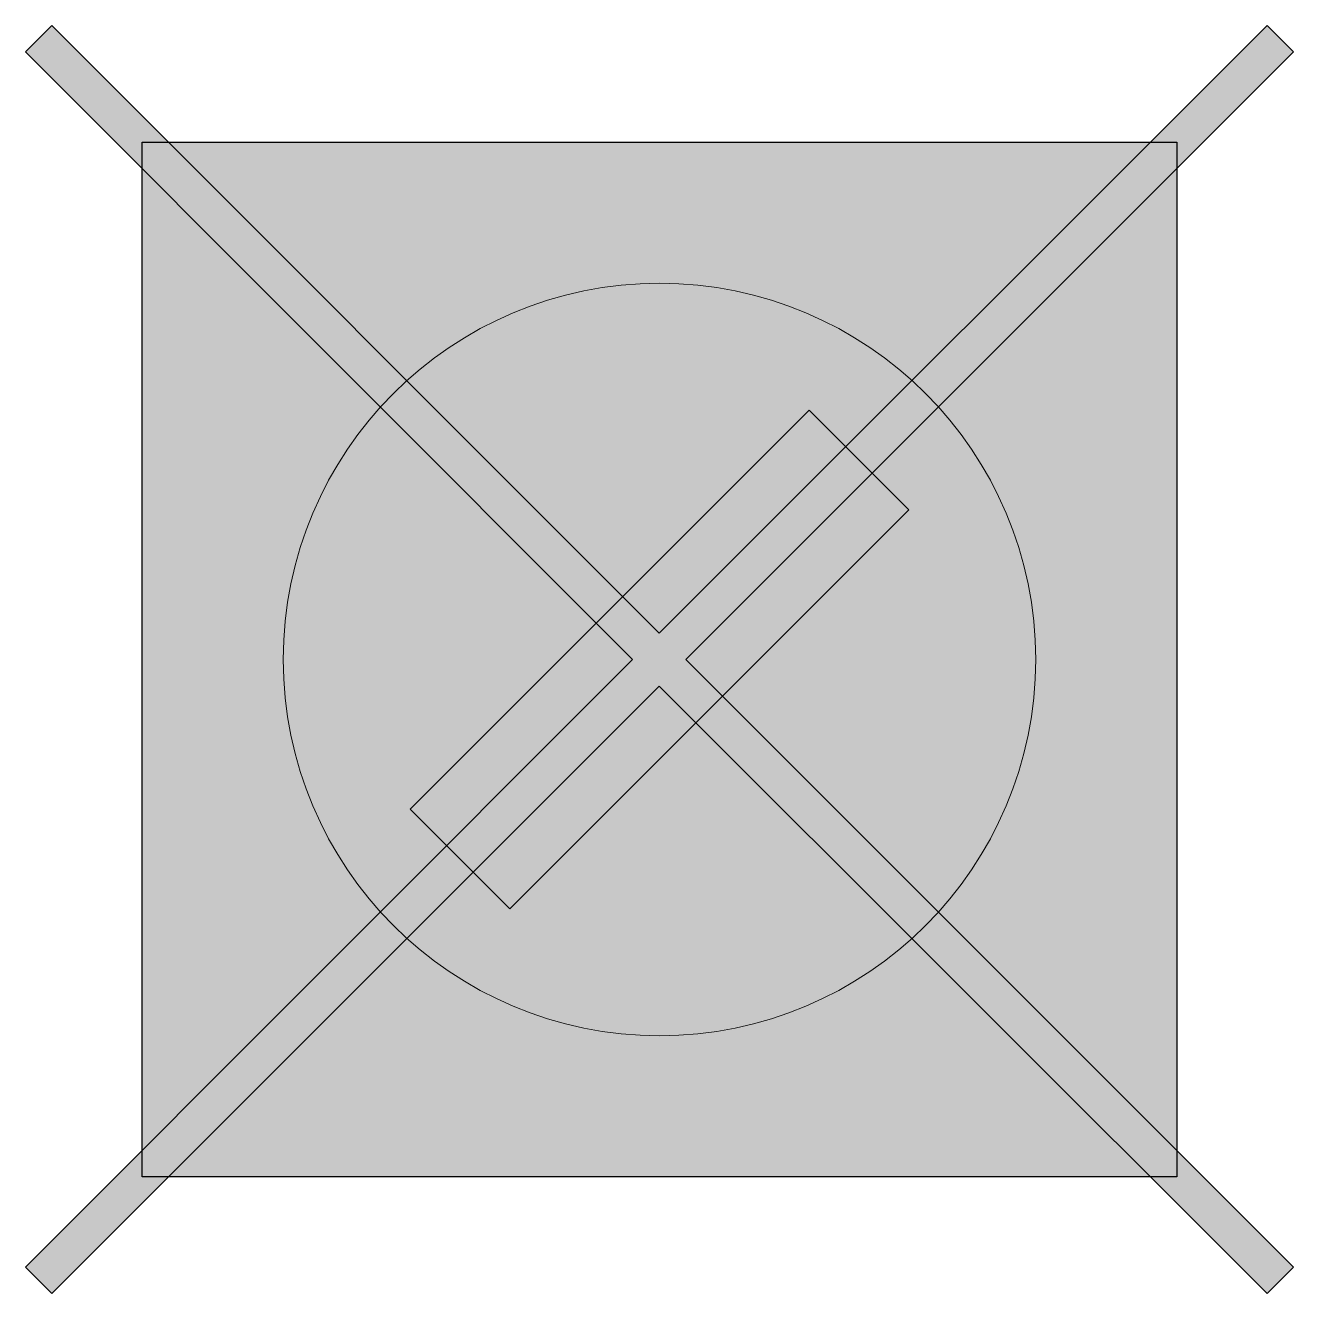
# Model space of a CAD drawing. Header units: millimetres. Extents: x -337 to 337, y -62 to 612.
import ezdxf

# ---------------------------------------------------------------- set-up
doc = ezdxf.new("R2010")
doc.units = ezdxf.units.MM

msp = doc.modelspace()

# ---------------------------------------------------------------- hatches: boundary and pattern name
at = {"lineweight": 0, "true_color": 0xff0000, "extrusion": (0, 0, -1)}
msp.add_hatch(color=1, dxfattribs=at).paths.add_polyline_path([(14.35, 274.93), (337.07, 597.93), (322.93, 612.07), (0.21, 289.07), (-322.93, 612.07), (-337.07, 597.93), (-13.94, 274.93), (-337.07, -47.93), (-322.93, -62.07), (0.21, 260.79), (322.93, -62.07), (337.07, -47.93)], flags=0)
at = {"lineweight": 0, "true_color": 0x1e1e1d, "extrusion": (0, 0, -1)}
h = msp.add_hatch(color=250, dxfattribs=at)
h.paths.add_polyline_path([(275, 550), (-275, 550), (-275, 0), (275, 0)])
h.paths.add_polyline_path([(79.55, 142.42), (-132.58, 354.55), (-79.55, 407.58), (132.58, 195.45)], flags=16)

# ---------------------------------------------------------------- linework, layer by layer
at = {"color": 1, "lineweight": 0, "flags": 128}
msp.add_lwpolyline([(-14.35, 274.93), (-337.07, 597.93), (-322.93, 612.07), (-0.21, 289.07), (322.93, 612.07), (337.07, 597.93), (13.94, 274.93), (337.07, -47.93), (322.93, -62.07), (-0.21, 260.79), (-322.93, -62.07), (-337.07, -47.93)], close=True, dxfattribs=at)
at = {"flags": 128}
msp.add_lwpolyline([(-275, 550), (275, 550), (275, 0), (-275, 0)], close=True, dxfattribs=at)
at = {"color": 40, "lineweight": 0, "true_color": 0xfad201, "flags": 128}
msp.add_lwpolyline([(-132.58, 195.45), (79.55, 407.58), (132.58, 354.55), (-79.55, 142.42)], close=True, dxfattribs=at)
at = {"color": 7, "lineweight": 13, "true_color": 0xf6f6f6}
msp.add_circle((0, 275), 200, dxfattribs=at)
at = {"color": 40, "lineweight": 0, "true_color": 0xfad201, "extrusion": (0, 0, -1)}
msp.add_solid([(132.58, 195.45), (-79.55, 407.58), (79.55, 142.42), (-132.58, 354.55)], dxfattribs=at)

doc.saveas('drawing.dxf')
